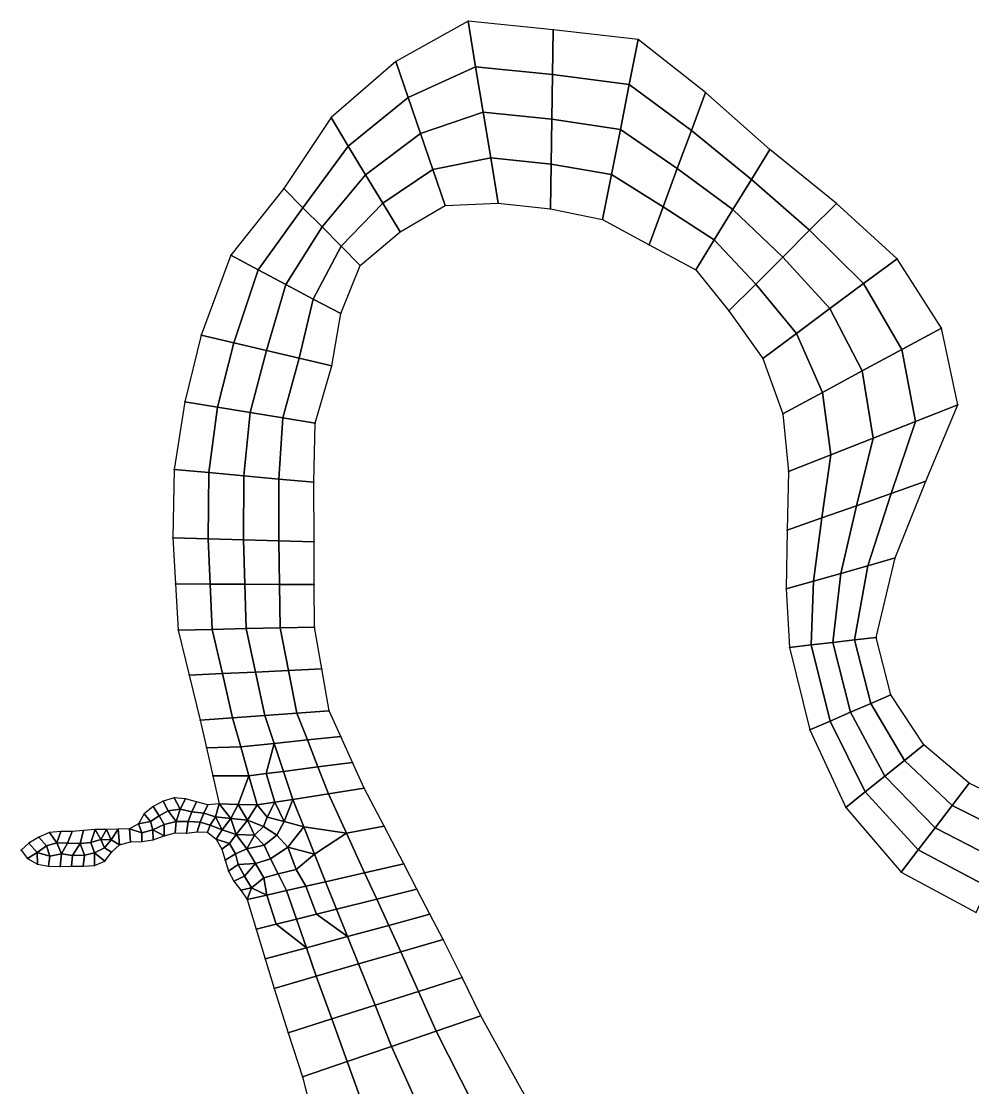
# Model space of a CAD drawing. Extents: x 380827 to 407438, y 6452886 to 6483357.
# Drawn here: x 393956 to 395949, y 6463816 to 6466050 of the extents above; entities that cross this region are included whole.
import ezdxf

# ---------------------------------------------------------------- set-up
doc = ezdxf.new("R2010")
doc.units = 0
for name, color, linetype in [('MESH_BOUND', 25, 'CONTINUOUS'), ('MESH_ELEMS', 18, 'CONTINUOUS'), ('MESH_NDSTRNGS', 17, 'CONTINUOUS'), ('MESH_NODES', 18, 'CONTINUOUS')]:
    doc.layers.add(name, color=color, linetype=linetype)

msp = doc.modelspace()

# ---------------------------------------------------------------- linework, layer by layer
at = {"layer": 'MESH_BOUND', "color": 25}
for points in [[(394892.152, 6466050.16, -1.574), (394740.924, 6465965.99, -1.573)], [(395070.506, 6466032.68, -1.441), (394892.152, 6466050.16, -1.574)], [(395248.618, 6466011.89, -1.176), (395070.506, 6466032.68, -1.441)], [(395389.57, 6465900.88, -0.943), (395248.618, 6466011.89, -1.176)], [(394740.924, 6465965.99, -1.573), (394604.935, 6465848.41, -1.539)], [(395524.477, 6465781.99, -0.821), (395389.57, 6465900.88, -0.943)], [(394604.935, 6465848.41, -1.539), (394506.18, 6465700.01, -1.529)], [(395664.013, 6465668.65, -0.786), (395524.477, 6465781.99, -0.821)], [(394506.18, 6465700.01, -1.529), (394394.778, 6465560.26, -1.6)], [(394749.773, 6465609.3, -1.183), (394844.364, 6465664.55, -1.183)], [(394844.364, 6465664.55, -1.183), (394955.279, 6465668.96, -1.184)], [(394955.279, 6465668.96, -1.184), (395064.98, 6465657.35, -1.236)], [(395064.98, 6465657.35, -1.236), (395173.471, 6465634.9, -1.32)], [(395790.641, 6465552.95, -0.882), (395664.013, 6465668.65, -0.786)], [(395173.471, 6465634.9, -1.32), (395271.159, 6465582.18, -1.356)], [(394666.204, 6465538.76, -1.165), (394749.773, 6465609.3, -1.183)], [(395271.159, 6465582.18, -1.356), (395368.847, 6465529.47, -1.342)], [(394394.778, 6465560.26, -1.6), (394332.619, 6465392.49, -1.692)], [(395883.951, 6465407.08, -1.114), (395790.641, 6465552.95, -0.882)], [(394625.229, 6465437.87, -1.153), (394666.204, 6465538.76, -1.165)], [(395368.847, 6465529.47, -1.342), (395438.305, 6465443.45, -1.406)], [(394606.799, 6465328.45, -1.147), (394625.229, 6465437.87, -1.153)], [(395438.305, 6465443.45, -1.406), (395509.421, 6465343.86, -1.61)], [(395917.713, 6465246.61, -1.303), (395883.951, 6465407.08, -1.114)], [(394332.619, 6465392.49, -1.692), (394299.073, 6465253.1, -1.648)], [(395509.421, 6465343.86, -1.61), (395551.165, 6465228.31, -1.833)], [(394572.097, 6465208.22, -1.13), (394606.799, 6465328.45, -1.147)], [(394299.073, 6465253.1, -1.648), (394276.069, 6465111.56, -1.479)], [(395551.165, 6465228.31, -1.833), (395562.952, 6465107.3, -1.95)], [(395851.01, 6465086.81, -1.314), (395917.713, 6465246.61, -1.303)], [(394568.854, 6465084.6, -1.104), (394572.097, 6465208.22, -1.13)], [(394276.069, 6465111.56, -1.479), (394273.7, 6464968.5, -1.29)], [(395562.952, 6465107.3, -1.95), (395560.724, 6464984.35, -2.007)], [(394569.773, 6464959.63, -1.107), (394568.854, 6465084.6, -1.104)], [(395786.904, 6464926, -1.261), (395851.01, 6465086.81, -1.314)], [(395560.724, 6464984.35, -2.007), (395558.495, 6464861.41, -2.07)], [(394273.7, 6464968.5, -1.29), (394279.135, 6464871.66, -1.242)], [(394569.965, 6464870.43, -1.133), (394569.773, 6464959.63, -1.107)], [(395746.675, 6464759.75, -1.284), (395786.904, 6464926, -1.261)], [(394279.135, 6464871.66, -1.242), (394284.57, 6464774.82, -1.194)], [(394570.156, 6464781.23, -1.16), (394569.965, 6464870.43, -1.133)], [(395558.495, 6464861.41, -2.07), (395565.404, 6464738.79, -2.104)], [(394585.64, 6464693.64, -1.19), (394570.156, 6464781.23, -1.16)], [(394284.57, 6464774.82, -1.194), (394307.878, 6464680.66, -1.214)], [(395777.941, 6464639.54, -1.354), (395746.675, 6464759.75, -1.284)], [(395565.404, 6464738.79, -2.104), (395608.179, 6464566.17, -2.068)], [(394601.125, 6464606.05, -1.221), (394585.64, 6464693.64, -1.19)], [(394307.878, 6464680.66, -1.214), (394331.186, 6464586.5, -1.235)], [(395846.974, 6464534.29, -1.386), (395777.941, 6464639.54, -1.354)], [(394625.617, 6464551.9, -1.24), (394601.125, 6464606.05, -1.221)], [(394331.186, 6464586.5, -1.235), (394344.424, 6464528, -2)], [(395608.179, 6464566.17, -2.068), (395683.107, 6464402.99, -1.955)], [(394650.109, 6464497.75, -1.259), (394625.617, 6464551.9, -1.24)], [(394344.424, 6464528, -2), (394357.662, 6464469.5, -2)], [(395942.09, 6464454.35, -1.381), (395846.974, 6464534.29, -1.386)], [(394674.601, 6464443.6, -1.278), (394650.109, 6464497.75, -1.259)], [(394357.662, 6464469.5, -2), (394370.9, 6464411, -2)], [(396055.835, 6464398.74, -1.371), (395942.09, 6464454.35, -1.381)], [(394715.953, 6464364.48, -1.307), (394674.601, 6464443.6, -1.278)], [(394232.201, 6464405.13, -2), (394213.826, 6464389.81, -2)], [(394253.269, 6464416.75, -2), (394232.201, 6464405.13, -2)], [(394276.301, 6464423.31, -2), (394253.269, 6464416.75, -2)], [(394300.295, 6464421.45, -2), (394276.301, 6464423.31, -2)], [(394323.5, 6464414.94, -2), (394300.295, 6464421.45, -2)], [(394346.868, 6464409.19, -2), (394323.5, 6464414.94, -2)], [(394370.9, 6464411, -2), (394346.868, 6464409.19, -2)], [(395683.107, 6464402.99, -1.955), (395799.413, 6464267.73, -1.802)], [(394213.826, 6464389.81, -2), (394201.425, 6464369.15, -2)], [(394110.678, 6464356.95, -2), (394086.676, 6464355.19, -2)], [(394134.772, 6464357.45, -2), (394110.678, 6464356.95, -2)], [(394158.87, 6464357.75, -2), (394134.772, 6464357.45, -2)], [(394182.961, 6464358.35, -2), (394158.87, 6464357.75, -2)], [(394201.425, 6464369.15, -2), (394182.961, 6464358.35, -2)], [(394757.305, 6464285.36, -1.336), (394715.953, 6464364.48, -1.307)], [(393993.162, 6464340.91, -2), (393972.284, 6464328.87, -2)], [(394015.081, 6464350.81, -2), (393993.162, 6464340.91, -2)], [(394038.644, 6464352.77, -2), (394015.081, 6464350.81, -2)], [(394062.732, 6464352.8, -2), (394038.644, 6464352.77, -2)], [(394086.676, 6464355.19, -2), (394062.732, 6464352.8, -2)], [(394208.879, 6464332.41, -2), (394232.469, 6464335.89, -2)], [(394232.469, 6464335.89, -2), (394255.221, 6464343.81, -2)], [(394255.221, 6464343.81, -2), (394278.262, 6464350.16, -2)], [(394278.262, 6464350.16, -2), (394302.139, 6464349.72, -2)], [(394302.139, 6464349.72, -2), (394324.853, 6464352.63, -2)], [(394324.853, 6464352.63, -2), (394346.131, 6464351.99, -2)], [(394346.131, 6464351.99, -2), (394364.284, 6464336.74, -2)], [(394364.284, 6464336.74, -2), (394376.097, 6464316.18, -2)], [(393972.284, 6464328.87, -2), (393956.221, 6464314.01, -2)], [(393956.221, 6464314.01, -2), (393969.276, 6464296.63, -2)], [(394145.375, 6464309.59, -2), (394161.861, 6464325.21, -2)], [(394161.861, 6464325.21, -2), (394184.82, 6464331.19, -2)], [(394184.82, 6464331.19, -2), (394208.879, 6464332.41, -2)], [(394376.097, 6464316.18, -2), (394383.257, 6464293.19, -2)], [(393969.276, 6464296.63, -2), (393990.221, 6464284.89, -2)], [(394109.746, 6464282, -2), (394131.002, 6464290.88, -2)], [(394131.002, 6464290.88, -2), (394145.375, 6464309.59, -2)], [(394383.257, 6464293.19, -2), (394390.158, 6464270.11, -2)], [(393990.221, 6464284.89, -2), (394013.434, 6464280.29, -2)], [(394013.434, 6464280.29, -2), (394037.52, 6464279.98, -2)], [(394037.52, 6464279.98, -2), (394061.619, 6464280.26, -2)], [(394061.619, 6464280.26, -2), (394085.717, 6464280.54, -2)], [(394085.717, 6464280.54, -2), (394109.746, 6464282, -2)], [(394390.158, 6464270.11, -2), (394401.168, 6464249.08, -2)], [(394784.771, 6464232.56, -1.343), (394757.305, 6464285.36, -1.336)], [(395799.413, 6464267.73, -1.802), (395956.097, 6464183.35, -1.676)], [(394401.168, 6464249.08, -2), (394416.316, 6464230.34, -2)], [(394416.316, 6464230.34, -2), (394429.533, 6464210.4, -1.029)], [(394812.237, 6464179.77, -1.351), (394784.771, 6464232.56, -1.343)], [(394429.533, 6464210.4, -1.029), (394448.236, 6464148.33, -1.011)], [(394839.703, 6464126.97, -1.359), (394812.237, 6464179.77, -1.351)], [(394448.236, 6464148.33, -1.011), (394466.938, 6464086.27, -0.992)], [(394879.351, 6464046.98, -1.357), (394839.703, 6464126.97, -1.359)], [(394466.938, 6464086.27, -0.992), (394485.641, 6464024.2, -0.974)], [(394919, 6463967, -1.355), (394879.351, 6464046.98, -1.357)], [(394485.641, 6464024.2, -0.974), (394515.321, 6463931.6, -1.057)], [(395014.138, 6463793.9, -1.393), (394919, 6463967, -1.355)], [(394515.321, 6463931.6, -1.057), (394545, 6463839, -1.139)], [(394545, 6463839, -1.139), (394568.717, 6463745.31, -1.288)]]:
    msp.add_polyline3d(points, dxfattribs=at)
at = {"layer": 'MESH_ELEMS', "color": 178}
for points in [[(394740.924, 6465965.99, -1.573), (394766.784, 6465890.63, -1.718), (394907.934, 6465954.86, -1.723), (394892.152, 6466050.16, -1.574)], [(394892.152, 6466050.16, -1.574), (394907.934, 6465954.86, -1.723), (395069.124, 6465938.85, -1.619), (395070.506, 6466032.68, -1.441)], [(395070.506, 6466032.68, -1.441), (395069.124, 6465938.85, -1.619), (395229.831, 6465917.64, -1.411), (395248.618, 6466011.89, -1.176)], [(395248.618, 6466011.89, -1.176), (395229.831, 6465917.64, -1.411), (395359.967, 6465821.2, -1.217), (395389.57, 6465900.88, -0.943)], [(394604.935, 6465848.41, -1.539), (394641.145, 6465788.63, -1.678), (394766.784, 6465890.63, -1.718), (394740.924, 6465965.99, -1.573)], [(394766.784, 6465890.63, -1.718), (394792.644, 6465815.27, -1.765), (394923.716, 6465859.56, -1.775), (394907.934, 6465954.86, -1.723)], [(394907.934, 6465954.86, -1.723), (394923.716, 6465859.56, -1.775), (395067.743, 6465845.01, -1.746), (395069.124, 6465938.85, -1.619)], [(395069.124, 6465938.85, -1.619), (395067.743, 6465845.01, -1.746), (395211.044, 6465823.39, -1.683), (395229.831, 6465917.64, -1.411)], [(395229.831, 6465917.64, -1.411), (395211.044, 6465823.39, -1.683), (395330.365, 6465741.53, -1.594), (395359.967, 6465821.2, -1.217)], [(395389.57, 6465900.88, -0.943), (395359.967, 6465821.2, -1.217), (395485.569, 6465718.86, -1.092), (395524.477, 6465781.99, -0.821)], [(394641.145, 6465788.63, -1.678), (394677.354, 6465728.86, -1.728), (394792.644, 6465815.27, -1.765), (394766.784, 6465890.63, -1.718)], [(394792.644, 6465815.27, -1.765), (394818.504, 6465739.91, -1.426), (394939.498, 6465764.26, -1.431), (394923.716, 6465859.56, -1.775)], [(394923.716, 6465859.56, -1.775), (394939.498, 6465764.26, -1.431), (395066.361, 6465751.18, -1.466), (395067.743, 6465845.01, -1.746)], [(394506.18, 6465700.01, -1.529), (394546.186, 6465659.7, -1.656), (394641.145, 6465788.63, -1.678), (394604.935, 6465848.41, -1.539)], [(395067.743, 6465845.01, -1.746), (395066.361, 6465751.18, -1.466), (395192.258, 6465729.14, -1.52), (395211.044, 6465823.39, -1.683)], [(394677.354, 6465728.86, -1.728), (394713.564, 6465669.08, -1.411), (394818.504, 6465739.91, -1.426), (394792.644, 6465815.27, -1.765)], [(395211.044, 6465823.39, -1.683), (395192.258, 6465729.14, -1.52), (395300.762, 6465661.86, -1.526), (395330.365, 6465741.53, -1.594)], [(395359.967, 6465821.2, -1.217), (395330.365, 6465741.53, -1.594), (395446.662, 6465655.73, -1.494), (395485.569, 6465718.86, -1.092)], [(394546.186, 6465659.7, -1.656), (394586.192, 6465619.38, -1.692), (394677.354, 6465728.86, -1.728), (394641.145, 6465788.63, -1.678)], [(394818.504, 6465739.91, -1.426), (394844.364, 6465664.55, -1.183), (394955.279, 6465668.96, -1.184), (394939.498, 6465764.26, -1.431)], [(394939.498, 6465764.26, -1.431), (394955.279, 6465668.96, -1.184), (395064.98, 6465657.35, -1.236), (395066.361, 6465751.18, -1.466)], [(395524.477, 6465781.99, -0.821), (395485.569, 6465718.86, -1.092), (395607.586, 6465612.35, -1.05), (395664.013, 6465668.65, -0.786)], [(395066.361, 6465751.18, -1.466), (395064.98, 6465657.35, -1.236), (395173.471, 6465634.9, -1.32), (395192.258, 6465729.14, -1.52)], [(394586.192, 6465619.38, -1.692), (394626.198, 6465579.07, -1.383), (394713.564, 6465669.08, -1.411), (394677.354, 6465728.86, -1.728)], [(394713.564, 6465669.08, -1.411), (394749.773, 6465609.3, -1.183), (394844.364, 6465664.55, -1.183), (394818.504, 6465739.91, -1.426)], [(395192.258, 6465729.14, -1.52), (395173.471, 6465634.9, -1.32), (395271.159, 6465582.18, -1.356), (395300.762, 6465661.86, -1.526)], [(395330.365, 6465741.53, -1.594), (395300.762, 6465661.86, -1.526), (395407.755, 6465592.6, -1.483), (395446.662, 6465655.73, -1.494)], [(394394.778, 6465560.26, -1.6), (394452.391, 6465529.66, -1.711), (394546.186, 6465659.7, -1.656), (394506.18, 6465700.01, -1.529)], [(395485.569, 6465718.86, -1.092), (395446.662, 6465655.73, -1.494), (395551.159, 6465556.05, -1.47), (395607.586, 6465612.35, -1.05)], [(394452.391, 6465529.66, -1.711), (394510.004, 6465499.06, -1.71), (394586.192, 6465619.38, -1.692), (394546.186, 6465659.7, -1.656)], [(394626.198, 6465579.07, -1.383), (394666.204, 6465538.76, -1.165), (394749.773, 6465609.3, -1.183), (394713.564, 6465669.08, -1.411)], [(395300.762, 6465661.86, -1.526), (395271.159, 6465582.18, -1.356), (395368.847, 6465529.47, -1.342), (395407.755, 6465592.6, -1.483)], [(395446.662, 6465655.73, -1.494), (395407.755, 6465592.6, -1.483), (395494.732, 6465499.75, -1.515), (395551.159, 6465556.05, -1.47)], [(395664.013, 6465668.65, -0.786), (395607.586, 6465612.35, -1.05), (395720.336, 6465500.68, -1.162), (395790.641, 6465552.95, -0.882)], [(394510.004, 6465499.06, -1.71), (394567.617, 6465468.47, -1.376), (394626.198, 6465579.07, -1.383), (394586.192, 6465619.38, -1.692)], [(395607.586, 6465612.35, -1.05), (395551.159, 6465556.05, -1.47), (395650.031, 6465448.4, -1.624), (395720.336, 6465500.68, -1.162)], [(395407.755, 6465592.6, -1.483), (395368.847, 6465529.47, -1.342), (395438.305, 6465443.45, -1.406), (395494.732, 6465499.75, -1.515)], [(394567.617, 6465468.47, -1.376), (394625.229, 6465437.87, -1.153), (394666.204, 6465538.76, -1.165), (394626.198, 6465579.07, -1.383)], [(394332.619, 6465392.49, -1.692), (394401.164, 6465376.48, -1.787), (394452.391, 6465529.66, -1.711), (394394.778, 6465560.26, -1.6)], [(395551.159, 6465556.05, -1.47), (395494.732, 6465499.75, -1.515), (395579.726, 6465396.13, -1.708), (395650.031, 6465448.4, -1.624)], [(395790.641, 6465552.95, -0.882), (395720.336, 6465500.68, -1.162), (395800.755, 6465362.38, -1.416), (395883.951, 6465407.08, -1.114)], [(394401.164, 6465376.48, -1.787), (394469.709, 6465360.47, -1.746), (394510.004, 6465499.06, -1.71), (394452.391, 6465529.66, -1.711)], [(394469.709, 6465360.47, -1.746), (394538.254, 6465344.46, -1.379), (394567.617, 6465468.47, -1.376), (394510.004, 6465499.06, -1.71)], [(395494.732, 6465499.75, -1.515), (395438.305, 6465443.45, -1.406), (395509.421, 6465343.86, -1.61), (395579.726, 6465396.13, -1.708)], [(395720.336, 6465500.68, -1.162), (395650.031, 6465448.4, -1.624), (395717.558, 6465317.69, -1.896), (395800.755, 6465362.38, -1.416)], [(394538.254, 6465344.46, -1.379), (394606.799, 6465328.45, -1.147), (394625.229, 6465437.87, -1.153), (394567.617, 6465468.47, -1.376)], [(395650.031, 6465448.4, -1.624), (395579.726, 6465396.13, -1.708), (395634.362, 6465273, -1.954), (395717.558, 6465317.69, -1.896)], [(395883.951, 6465407.08, -1.114), (395800.755, 6465362.38, -1.416), (395829.023, 6465211.78, -1.616), (395917.713, 6465246.61, -1.303)], [(394299.073, 6465253.1, -1.648), (394367.329, 6465241.88, -1.737), (394401.164, 6465376.48, -1.787), (394332.619, 6465392.49, -1.692)], [(395579.726, 6465396.13, -1.708), (395509.421, 6465343.86, -1.61), (395551.165, 6465228.31, -1.833), (395634.362, 6465273, -1.954)], [(394367.329, 6465241.88, -1.737), (394435.585, 6465230.66, -1.696), (394469.709, 6465360.47, -1.746), (394401.164, 6465376.48, -1.787)], [(395800.755, 6465362.38, -1.416), (395717.558, 6465317.69, -1.896), (395740.332, 6465176.95, -2.09), (395829.023, 6465211.78, -1.616)], [(394435.585, 6465230.66, -1.696), (394503.841, 6465219.44, -1.349), (394538.254, 6465344.46, -1.379), (394469.709, 6465360.47, -1.746)], [(394503.841, 6465219.44, -1.349), (394572.097, 6465208.22, -1.13), (394606.799, 6465328.45, -1.147), (394538.254, 6465344.46, -1.379)], [(395717.558, 6465317.69, -1.896), (395634.362, 6465273, -1.954), (395651.642, 6465142.13, -2.101), (395740.332, 6465176.95, -2.09)], [(395634.362, 6465273, -1.954), (395551.165, 6465228.31, -1.833), (395562.952, 6465107.3, -1.95), (395651.642, 6465142.13, -2.101)], [(394276.069, 6465111.56, -1.479), (394349.265, 6465104.82, -1.567), (394367.329, 6465241.88, -1.737), (394299.073, 6465253.1, -1.648)], [(394349.265, 6465104.82, -1.567), (394422.462, 6465098.08, -1.561), (394435.585, 6465230.66, -1.696), (394367.329, 6465241.88, -1.737)], [(394422.462, 6465098.08, -1.561), (394495.658, 6465091.34, -1.285), (394503.841, 6465219.44, -1.349), (394435.585, 6465230.66, -1.696)], [(395917.713, 6465246.61, -1.303), (395829.023, 6465211.78, -1.616), (395778.439, 6465061.19, -1.641), (395851.01, 6465086.81, -1.314)], [(394495.658, 6465091.34, -1.285), (394568.854, 6465084.6, -1.104), (394572.097, 6465208.22, -1.13), (394503.841, 6465219.44, -1.349)], [(395829.023, 6465211.78, -1.616), (395740.332, 6465176.95, -2.09), (395705.867, 6465035.58, -2.14), (395778.439, 6465061.19, -1.641)], [(395740.332, 6465176.95, -2.09), (395651.642, 6465142.13, -2.101), (395633.295, 6465009.97, -2.16), (395705.867, 6465035.58, -2.14)], [(395651.642, 6465142.13, -2.101), (395562.952, 6465107.3, -1.95), (395560.724, 6464984.35, -2.007), (395633.295, 6465009.97, -2.16)], [(394273.7, 6464968.5, -1.29), (394347.718, 6464966.28, -1.39), (394349.265, 6465104.82, -1.567), (394276.069, 6465111.56, -1.479)], [(394347.718, 6464966.28, -1.39), (394421.737, 6464964.06, -1.444), (394422.462, 6465098.08, -1.561), (394349.265, 6465104.82, -1.567)], [(394421.737, 6464964.06, -1.444), (394495.755, 6464961.85, -1.252), (394495.658, 6465091.34, -1.285), (394422.462, 6465098.08, -1.561)], [(394495.755, 6464961.85, -1.252), (394569.773, 6464959.63, -1.107), (394568.854, 6465084.6, -1.104), (394495.658, 6465091.34, -1.285)], [(395851.01, 6465086.81, -1.314), (395778.439, 6465061.19, -1.641), (395729.801, 6464909.85, -1.609), (395786.904, 6464926, -1.261)], [(395778.439, 6465061.19, -1.641), (395705.867, 6465035.58, -2.14), (395672.699, 6464893.71, -2.155), (395729.801, 6464909.85, -1.609)], [(395705.867, 6465035.58, -2.14), (395633.295, 6465009.97, -2.16), (395615.597, 6464877.56, -2.212), (395672.699, 6464893.71, -2.155)], [(395633.295, 6465009.97, -2.16), (395560.724, 6464984.35, -2.007), (395558.495, 6464861.41, -2.07), (395615.597, 6464877.56, -2.212)], [(394279.135, 6464871.66, -1.242), (394351.843, 6464871.35, -1.355), (394347.718, 6464966.28, -1.39), (394273.7, 6464968.5, -1.29)], [(394351.843, 6464871.35, -1.355), (394424.55, 6464871.04, -1.441), (394421.737, 6464964.06, -1.444), (394347.718, 6464966.28, -1.39)], [(394424.55, 6464871.04, -1.441), (394497.257, 6464870.74, -1.274), (394495.755, 6464961.85, -1.252), (394421.737, 6464964.06, -1.444)], [(394497.257, 6464870.74, -1.274), (394569.965, 6464870.43, -1.133), (394569.773, 6464959.63, -1.107), (394495.755, 6464961.85, -1.252)], [(395786.904, 6464926, -1.261), (395729.801, 6464909.85, -1.609), (395701.357, 6464754.51, -1.644), (395746.675, 6464759.75, -1.284)], [(395672.699, 6464893.71, -2.155), (395615.597, 6464877.56, -2.212), (395610.722, 6464744.03, -2.25), (395656.04, 6464749.27, -2.2)], [(395729.801, 6464909.85, -1.609), (395672.699, 6464893.71, -2.155), (395656.04, 6464749.27, -2.2), (395701.357, 6464754.51, -1.644)], [(394284.57, 6464774.82, -1.194), (394355.967, 6464776.42, -1.319), (394351.843, 6464871.35, -1.355), (394279.135, 6464871.66, -1.242)], [(394355.967, 6464776.42, -1.319), (394427.363, 6464778.02, -1.438), (394424.55, 6464871.04, -1.441), (394351.843, 6464871.35, -1.355)], [(394427.363, 6464778.02, -1.438), (394498.759, 6464779.63, -1.295), (394497.257, 6464870.74, -1.274), (394424.55, 6464871.04, -1.441)], [(394498.759, 6464779.63, -1.295), (394570.156, 6464781.23, -1.16), (394569.965, 6464870.43, -1.133), (394497.257, 6464870.74, -1.274)], [(395615.597, 6464877.56, -2.212), (395558.495, 6464861.41, -2.07), (395565.404, 6464738.79, -2.104), (395610.722, 6464744.03, -2.25)], [(394516.199, 6464690.39, -1.332), (394585.64, 6464693.64, -1.19), (394570.156, 6464781.23, -1.16), (394498.759, 6464779.63, -1.295)], [(394307.878, 6464680.66, -1.214), (394377.319, 6464683.9, -1.346), (394355.967, 6464776.42, -1.319), (394284.57, 6464774.82, -1.194)], [(394377.319, 6464683.9, -1.346), (394446.76, 6464687.14, -1.476), (394427.363, 6464778.02, -1.438), (394355.967, 6464776.42, -1.319)], [(394446.76, 6464687.14, -1.476), (394516.199, 6464690.39, -1.332), (394498.759, 6464779.63, -1.295), (394427.363, 6464778.02, -1.438)], [(395746.675, 6464759.75, -1.284), (395701.357, 6464754.51, -1.644), (395735.501, 6464621.2, -1.712), (395777.941, 6464639.54, -1.354)], [(395610.722, 6464744.03, -2.25), (395565.404, 6464738.79, -2.104), (395608.179, 6464566.17, -2.068), (395650.62, 6464584.51, -2.241)], [(395656.04, 6464749.27, -2.2), (395610.722, 6464744.03, -2.25), (395650.62, 6464584.51, -2.241), (395693.06, 6464602.86, -2.242)], [(395701.357, 6464754.51, -1.644), (395656.04, 6464749.27, -2.2), (395693.06, 6464602.86, -2.242), (395735.501, 6464621.2, -1.712)], [(394533.64, 6464601.16, -1.37), (394601.125, 6464606.05, -1.221), (394585.64, 6464693.64, -1.19), (394516.199, 6464690.39, -1.332)], [(394331.186, 6464586.5, -1.235), (394398.671, 6464591.39, -1.372), (394377.319, 6464683.9, -1.346), (394307.878, 6464680.66, -1.214)], [(394398.671, 6464591.39, -1.372), (394466.156, 6464596.27, -1.514), (394446.76, 6464687.14, -1.476), (394377.319, 6464683.9, -1.346)], [(394466.156, 6464596.27, -1.514), (394533.64, 6464601.16, -1.37), (394516.199, 6464690.39, -1.332), (394446.76, 6464687.14, -1.476)], [(395777.941, 6464639.54, -1.354), (395735.501, 6464621.2, -1.712), (395806.007, 6464501.46, -1.741), (395846.974, 6464534.29, -1.386)], [(394555.662, 6464544.76, -1.389), (394625.617, 6464551.9, -1.24), (394601.125, 6464606.05, -1.221), (394533.64, 6464601.16, -1.37)], [(395693.06, 6464602.86, -2.242), (395650.62, 6464584.51, -2.241), (395724.074, 6464435.81, -2.163), (395765.04, 6464468.64, -2.233)], [(395735.501, 6464621.2, -1.712), (395693.06, 6464602.86, -2.242), (395765.04, 6464468.64, -2.233), (395806.007, 6464501.46, -1.741)], [(394344.424, 6464528, -2), (394415.752, 6464530.5, -1.37), (394398.671, 6464591.39, -1.372), (394331.186, 6464586.5, -1.235)], [(394398.671, 6464591.39, -1.372), (394415.752, 6464530.5, -1.37), (394485.707, 6464537.63, -1.526), (394466.156, 6464596.27, -1.514)], [(394485.707, 6464537.63, -1.526), (394555.662, 6464544.76, -1.389), (394533.64, 6464601.16, -1.37), (394466.156, 6464596.27, -1.514)], [(395650.62, 6464584.51, -2.241), (395608.179, 6464566.17, -2.068), (395683.107, 6464402.99, -1.955), (395724.074, 6464435.81, -2.163)], [(394415.752, 6464530.5, -1.37), (394432.832, 6464469.6, -1.368), (394469.045, 6464474.29, -1.457), (394485.707, 6464537.63, -1.526)], [(394485.707, 6464537.63, -1.526), (394469.045, 6464474.29, -1.457), (394505.258, 6464478.98, -1.539), (394485.707, 6464537.63, -1.526)], [(394505.258, 6464478.98, -1.539), (394577.683, 6464488.37, -1.409), (394555.662, 6464544.76, -1.389), (394485.707, 6464537.63, -1.526)], [(394577.683, 6464488.37, -1.409), (394650.109, 6464497.75, -1.259), (394625.617, 6464551.9, -1.24), (394555.662, 6464544.76, -1.389)], [(394357.662, 6464469.5, -2), (394432.832, 6464469.6, -1.368), (394415.752, 6464530.5, -1.37), (394344.424, 6464528, -2)], [(395846.974, 6464534.29, -1.386), (395806.007, 6464501.46, -1.741), (395906.421, 6464407.69, -1.726), (395942.09, 6464454.35, -1.381)], [(394599.705, 6464431.97, -1.429), (394674.601, 6464443.6, -1.278), (394650.109, 6464497.75, -1.259), (394577.683, 6464488.37, -1.409)], [(395806.007, 6464501.46, -1.741), (395765.04, 6464468.64, -2.233), (395870.752, 6464361.04, -2.171), (395906.421, 6464407.69, -1.726)], [(394410.407, 6464409.86, -2), (394432.832, 6464469.6, -1.368), (394357.662, 6464469.5, -2), (394370.9, 6464411, -2)], [(394410.407, 6464409.86, -2), (394449.913, 6464408.71, -1.365), (394432.832, 6464469.6, -1.368), (394410.407, 6464409.86, -2)], [(394432.832, 6464469.6, -1.368), (394449.913, 6464408.71, -1.365), (394487.361, 6464414.53, -1.458), (394469.045, 6464474.29, -1.457)], [(394469.045, 6464474.29, -1.457), (394487.361, 6464414.53, -1.458), (394524.809, 6464420.34, -1.551), (394505.258, 6464478.98, -1.539)], [(394524.809, 6464420.34, -1.551), (394599.705, 6464431.97, -1.429), (394577.683, 6464488.37, -1.409), (394505.258, 6464478.98, -1.539)], [(395765.04, 6464468.64, -2.233), (395724.074, 6464435.81, -2.163), (395835.082, 6464314.38, -2.037), (395870.752, 6464361.04, -2.171)], [(395942.09, 6464454.35, -1.381), (395906.421, 6464407.69, -1.726), (396030.901, 6464344.89, -1.704), (396055.835, 6464398.74, -1.371)], [(394637.534, 6464349.29, -1.454), (394599.705, 6464431.97, -1.429), (394524.809, 6464420.34, -1.551), (394547.679, 6464362.85, -1.547)], [(394637.534, 6464349.29, -1.454), (394715.953, 6464364.48, -1.307), (394674.601, 6464443.6, -1.278), (394599.705, 6464431.97, -1.429)], [(395724.074, 6464435.81, -2.163), (395683.107, 6464402.99, -1.955), (395799.413, 6464267.73, -1.802), (395835.082, 6464314.38, -2.037)], [(394213.826, 6464389.81, -2), (394226.798, 6464373.92, -2), (394245.183, 6464386.05, -2), (394232.201, 6464405.13, -2)], [(394253.269, 6464416.75, -2), (394232.201, 6464405.13, -2), (394245.183, 6464386.05, -2), (394263.618, 6464396.11, -2)], [(394263.618, 6464396.11, -2), (394289.29, 6464400.05, -2), (394276.301, 6464423.31, -2), (394253.269, 6464416.75, -2)], [(394289.29, 6464400.05, -2), (394300.295, 6464421.45, -2), (394276.301, 6464423.31, -2), (394289.29, 6464400.05, -2)], [(394313.278, 6464394.37, -2), (394323.5, 6464414.94, -2), (394300.295, 6464421.45, -2), (394289.29, 6464400.05, -2)], [(394323.5, 6464414.94, -2), (394313.278, 6464394.37, -2), (394338.638, 6464391.35, -2), (394346.868, 6464409.19, -2)], [(394362.726, 6464383.69, -2), (394370.9, 6464411, -2), (394346.868, 6464409.19, -2), (394338.638, 6464391.35, -2)], [(394395.02, 6464380.19, -2), (394370.9, 6464411, -2), (394362.726, 6464383.69, -2), (394395.02, 6464380.19, -2)], [(394410.407, 6464409.86, -2), (394370.9, 6464411, -2), (394395.02, 6464380.19, -2), (394410.407, 6464409.86, -2)], [(394395.02, 6464380.19, -2), (394430.34, 6464376.52, -2), (394410.407, 6464409.86, -2), (394395.02, 6464380.19, -2)], [(394430.34, 6464376.52, -2), (394449.913, 6464408.71, -1.365), (394410.407, 6464409.86, -2), (394430.34, 6464376.52, -2)], [(394471.285, 6464383.31, -1.388), (394449.913, 6464408.71, -1.365), (394430.34, 6464376.52, -2), (394463.337, 6464363.3, -2)], [(394471.285, 6464383.31, -1.388), (394487.361, 6464414.53, -1.458), (394449.913, 6464408.71, -1.365), (394471.285, 6464383.31, -1.388)], [(394471.285, 6464383.31, -1.388), (394507.113, 6464374.16, -1.464), (394487.361, 6464414.53, -1.458), (394471.285, 6464383.31, -1.388)], [(394524.809, 6464420.34, -1.551), (394487.361, 6464414.53, -1.458), (394507.113, 6464374.16, -1.464), (394524.809, 6464420.34, -1.551)], [(394507.113, 6464374.16, -1.464), (394547.679, 6464362.85, -1.547), (394524.809, 6464420.34, -1.551), (394507.113, 6464374.16, -1.464)], [(395906.421, 6464407.69, -1.726), (395870.752, 6464361.04, -2.171), (396005.966, 6464291.04, -2.109), (396030.901, 6464344.89, -1.704)], [(394213.826, 6464389.81, -2), (394201.425, 6464369.15, -2), (394226.798, 6464373.92, -2), (394213.826, 6464389.81, -2)], [(394255.415, 6464367.87, -2), (394245.183, 6464386.05, -2), (394226.798, 6464373.92, -2), (394231.395, 6464356.47, -2)], [(394263.618, 6464396.11, -2), (394245.183, 6464386.05, -2), (394255.415, 6464367.87, -2), (394280.382, 6464374.35, -2)], [(394263.618, 6464396.11, -2), (394280.382, 6464374.35, -2), (394289.29, 6464400.05, -2), (394263.618, 6464396.11, -2)], [(394305.374, 6464373.77, -2), (394313.278, 6464394.37, -2), (394289.29, 6464400.05, -2), (394280.382, 6464374.35, -2)], [(394330.541, 6464372.63, -2), (394338.638, 6464391.35, -2), (394313.278, 6464394.37, -2), (394305.374, 6464373.77, -2)], [(394351.577, 6464366.15, -2), (394362.726, 6464383.69, -2), (394338.638, 6464391.35, -2), (394330.541, 6464372.63, -2)], [(394362.726, 6464383.69, -2), (394351.577, 6464366.15, -2), (394377.13, 6464356.49, -2), (394362.726, 6464383.69, -2)], [(394395.02, 6464380.19, -2), (394362.726, 6464383.69, -2), (394377.13, 6464356.49, -2), (394395.02, 6464380.19, -2)], [(394377.13, 6464356.49, -2), (394406.054, 6464346.53, -2), (394395.02, 6464380.19, -2), (394377.13, 6464356.49, -2)], [(394395.02, 6464380.19, -2), (394406.054, 6464346.53, -2), (394430.34, 6464376.52, -2), (394395.02, 6464380.19, -2)], [(394491.681, 6464345.45, -1.386), (394507.113, 6464374.16, -1.464), (394471.285, 6464383.31, -1.388), (394463.337, 6464363.3, -2)], [(394101.965, 6464329.82, -2), (394110.678, 6464356.95, -2), (394086.676, 6464355.19, -2), (394079.259, 6464327.76, -2)], [(394110.678, 6464356.95, -2), (394101.965, 6464329.82, -2), (394122.67, 6464336.38, -2), (394110.678, 6464356.95, -2)], [(394122.67, 6464336.38, -2), (394134.772, 6464357.45, -2), (394110.678, 6464356.95, -2), (394122.67, 6464336.38, -2)], [(394134.772, 6464357.45, -2), (394122.67, 6464336.38, -2), (394144.57, 6464335.9, -2), (394134.772, 6464357.45, -2)], [(394158.87, 6464357.75, -2), (394134.772, 6464357.45, -2), (394144.57, 6464335.9, -2), (394158.87, 6464357.75, -2)], [(394161.861, 6464325.21, -2), (394158.87, 6464357.75, -2), (394144.57, 6464335.9, -2), (394161.861, 6464325.21, -2)], [(394184.82, 6464331.19, -2), (394182.961, 6464358.35, -2), (394158.87, 6464357.75, -2), (394161.861, 6464325.21, -2)], [(394201.425, 6464369.15, -2), (394182.961, 6464358.35, -2), (394208.987, 6464350.34, -2), (394201.425, 6464369.15, -2)], [(394208.987, 6464350.34, -2), (394182.961, 6464358.35, -2), (394184.82, 6464331.19, -2), (394208.879, 6464332.41, -2)], [(394208.987, 6464350.34, -2), (394231.395, 6464356.47, -2), (394226.798, 6464373.92, -2), (394201.425, 6464369.15, -2)], [(394231.395, 6464356.47, -2), (394255.221, 6464343.81, -2), (394255.415, 6464367.87, -2), (394231.395, 6464356.47, -2)], [(394255.415, 6464367.87, -2), (394255.221, 6464343.81, -2), (394278.262, 6464350.16, -2), (394280.382, 6464374.35, -2)], [(394302.139, 6464349.72, -2), (394305.374, 6464373.77, -2), (394280.382, 6464374.35, -2), (394278.262, 6464350.16, -2)], [(394324.853, 6464352.63, -2), (394330.541, 6464372.63, -2), (394305.374, 6464373.77, -2), (394302.139, 6464349.72, -2)], [(394330.541, 6464372.63, -2), (394324.853, 6464352.63, -2), (394346.131, 6464351.99, -2), (394351.577, 6464366.15, -2)], [(394346.131, 6464351.99, -2), (394364.284, 6464336.74, -2), (394377.13, 6464356.49, -2), (394351.577, 6464366.15, -2)], [(394430.34, 6464376.52, -2), (394406.054, 6464346.53, -2), (394445.014, 6464345.4, -2), (394430.34, 6464376.52, -2)], [(394445.014, 6464345.4, -2), (394463.337, 6464363.3, -2), (394430.34, 6464376.52, -2), (394445.014, 6464345.4, -2)], [(394464.713, 6464324.28, -2), (394491.681, 6464345.45, -1.386), (394463.337, 6464363.3, -2), (394445.014, 6464345.4, -2)], [(394491.681, 6464345.45, -1.386), (394514.698, 6464320.1, -1.415), (394547.679, 6464362.85, -1.547), (394507.113, 6464374.16, -1.464)], [(394547.679, 6464362.85, -1.547), (394514.698, 6464320.1, -1.415), (394570.549, 6464305.37, -1.543), (394547.679, 6464362.85, -1.547)], [(394637.534, 6464349.29, -1.454), (394547.679, 6464362.85, -1.547), (394570.549, 6464305.37, -1.543), (394637.534, 6464349.29, -1.454)], [(394675.362, 6464266.62, -1.479), (394757.305, 6464285.36, -1.336), (394715.953, 6464364.48, -1.307), (394637.534, 6464349.29, -1.454)], [(395870.752, 6464361.04, -2.171), (395835.082, 6464314.38, -2.037), (395981.032, 6464237.2, -1.928), (396005.966, 6464291.04, -2.109)], [(394008.697, 6464323.15, -2), (393993.162, 6464340.91, -2), (393972.284, 6464328.87, -2), (393989.625, 6464309.1, -2)], [(394015.081, 6464350.81, -2), (393993.162, 6464340.91, -2), (394008.697, 6464323.15, -2), (394030.462, 6464329.24, -2)], [(394030.462, 6464329.24, -2), (394038.644, 6464352.77, -2), (394015.081, 6464350.81, -2), (394030.462, 6464329.24, -2)], [(394052.645, 6464328.57, -2), (394062.732, 6464352.8, -2), (394038.644, 6464352.77, -2), (394030.462, 6464329.24, -2)], [(394079.259, 6464327.76, -2), (394086.676, 6464355.19, -2), (394062.732, 6464352.8, -2), (394052.645, 6464328.57, -2)], [(394130.161, 6464319, -2), (394122.67, 6464336.38, -2), (394101.965, 6464329.82, -2), (394109.594, 6464308.58, -2)], [(394122.67, 6464336.38, -2), (394130.161, 6464319, -2), (394144.57, 6464335.9, -2), (394122.67, 6464336.38, -2)], [(394145.375, 6464309.59, -2), (394161.861, 6464325.21, -2), (394144.57, 6464335.9, -2), (394130.161, 6464319, -2)], [(394208.987, 6464350.34, -2), (394208.879, 6464332.41, -2), (394232.469, 6464335.89, -2), (394231.395, 6464356.47, -2)], [(394231.395, 6464356.47, -2), (394232.469, 6464335.89, -2), (394255.221, 6464343.81, -2), (394231.395, 6464356.47, -2)], [(394392.615, 6464328.17, -2), (394406.054, 6464346.53, -2), (394377.13, 6464356.49, -2), (394364.284, 6464336.74, -2)], [(394364.284, 6464336.74, -2), (394376.097, 6464316.18, -2), (394392.615, 6464328.17, -2), (394364.284, 6464336.74, -2)], [(394392.615, 6464328.17, -2), (394404.763, 6464306.41, -2), (394428.839, 6464316.65, -2), (394406.054, 6464346.53, -2)], [(394445.014, 6464345.4, -2), (394406.054, 6464346.53, -2), (394428.839, 6464316.65, -2), (394445.014, 6464345.4, -2)], [(394428.839, 6464316.65, -2), (394464.713, 6464324.28, -2), (394445.014, 6464345.4, -2), (394428.839, 6464316.65, -2)], [(394514.698, 6464320.1, -1.415), (394491.681, 6464345.45, -1.386), (394464.713, 6464324.28, -2), (394478.501, 6464295.91, -2)], [(394675.362, 6464266.62, -1.479), (394637.534, 6464349.29, -1.454), (394570.549, 6464305.37, -1.543), (394593.419, 6464247.88, -1.538)], [(393969.276, 6464296.63, -2), (393989.625, 6464309.1, -2), (393972.284, 6464328.87, -2), (393956.221, 6464314.01, -2)], [(394015.988, 6464301.72, -2), (394008.697, 6464323.15, -2), (393989.625, 6464309.1, -2), (394015.988, 6464301.72, -2)], [(394015.988, 6464301.72, -2), (394040.093, 6464306.31, -2), (394030.462, 6464329.24, -2), (394008.697, 6464323.15, -2)], [(394040.093, 6464306.31, -2), (394052.645, 6464328.57, -2), (394030.462, 6464329.24, -2), (394040.093, 6464306.31, -2)], [(394063.746, 6464302.84, -2), (394079.259, 6464327.76, -2), (394052.645, 6464328.57, -2), (394040.093, 6464306.31, -2)], [(394079.259, 6464327.76, -2), (394063.746, 6464302.84, -2), (394088.256, 6464303.38, -2), (394079.259, 6464327.76, -2)], [(394101.965, 6464329.82, -2), (394079.259, 6464327.76, -2), (394088.256, 6464303.38, -2), (394109.594, 6464308.58, -2)], [(394131.002, 6464290.88, -2), (394145.375, 6464309.59, -2), (394130.161, 6464319, -2), (394109.594, 6464308.58, -2)], [(394404.763, 6464306.41, -2), (394392.615, 6464328.17, -2), (394376.097, 6464316.18, -2), (394383.257, 6464293.19, -2)], [(394404.763, 6464306.41, -2), (394410.762, 6464283.8, -2), (394446.692, 6464285.85, -2), (394428.839, 6464316.65, -2)], [(394446.692, 6464285.85, -2), (394478.501, 6464295.91, -2), (394464.713, 6464324.28, -2), (394428.839, 6464316.65, -2)], [(394514.698, 6464320.1, -1.415), (394478.501, 6464295.91, -2), (394494.143, 6464264.58, -2), (394531.77, 6464273.4, -1.386)], [(394570.549, 6464305.37, -1.543), (394514.698, 6464320.1, -1.415), (394531.77, 6464273.4, -1.386), (394570.549, 6464305.37, -1.543)], [(395835.082, 6464314.38, -2.037), (395799.413, 6464267.73, -1.802), (395956.097, 6464183.35, -1.676), (395981.032, 6464237.2, -1.928)], [(393990.221, 6464284.89, -2), (393989.625, 6464309.1, -2), (393969.276, 6464296.63, -2), (393990.221, 6464284.89, -2)], [(394015.988, 6464301.72, -2), (393989.625, 6464309.1, -2), (393990.221, 6464284.89, -2), (394013.434, 6464280.29, -2)], [(394037.52, 6464279.98, -2), (394040.093, 6464306.31, -2), (394015.988, 6464301.72, -2), (394013.434, 6464280.29, -2)], [(394061.619, 6464280.26, -2), (394063.746, 6464302.84, -2), (394040.093, 6464306.31, -2), (394037.52, 6464279.98, -2)], [(394063.746, 6464302.84, -2), (394061.619, 6464280.26, -2), (394085.717, 6464280.54, -2), (394088.256, 6464303.38, -2)], [(394109.746, 6464282, -2), (394109.594, 6464308.58, -2), (394088.256, 6464303.38, -2), (394085.717, 6464280.54, -2)], [(394109.746, 6464282, -2), (394131.002, 6464290.88, -2), (394109.594, 6464308.58, -2), (394109.746, 6464282, -2)], [(394410.762, 6464283.8, -2), (394404.763, 6464306.41, -2), (394383.257, 6464293.19, -2), (394390.158, 6464270.11, -2)], [(394464.005, 6464255.86, -2), (394494.143, 6464264.58, -2), (394478.501, 6464295.91, -2), (394446.692, 6464285.85, -2)], [(394570.549, 6464305.37, -1.543), (394531.77, 6464273.4, -1.386), (394552.448, 6464238.51, -1.39), (394593.419, 6464247.88, -1.538)], [(394401.168, 6464249.08, -2), (394423.778, 6464259.72, -2), (394410.762, 6464283.8, -2), (394390.158, 6464270.11, -2)], [(394410.762, 6464283.8, -2), (394423.778, 6464259.72, -2), (394446.692, 6464285.85, -2), (394410.762, 6464283.8, -2)], [(394423.778, 6464259.72, -2), (394438.184, 6464235.36, -2), (394464.005, 6464255.86, -2), (394446.692, 6464285.85, -2)], [(394531.77, 6464273.4, -1.386), (394494.143, 6464264.58, -2), (394511.476, 6464229.14, -1.242), (394552.448, 6464238.51, -1.39)], [(394700.637, 6464211.51, -1.49), (394784.771, 6464232.56, -1.343), (394757.305, 6464285.36, -1.336), (394675.362, 6464266.62, -1.479)], [(394423.778, 6464259.72, -2), (394401.168, 6464249.08, -2), (394416.316, 6464230.34, -2), (394438.184, 6464235.36, -2)], [(394438.184, 6464235.36, -2), (394470.505, 6464219.77, -1.135), (394464.005, 6464255.86, -2), (394438.184, 6464235.36, -2)], [(394470.505, 6464219.77, -1.135), (394511.476, 6464229.14, -1.242), (394494.143, 6464264.58, -2), (394464.005, 6464255.86, -2)], [(394574.437, 6464179.92, -1.394), (394616.503, 6464190.45, -1.548), (394593.419, 6464247.88, -1.538), (394552.448, 6464238.51, -1.39)], [(394616.503, 6464190.45, -1.548), (394700.637, 6464211.51, -1.49), (394675.362, 6464266.62, -1.479), (394593.419, 6464247.88, -1.538)], [(394438.184, 6464235.36, -2), (394416.316, 6464230.34, -2), (394429.533, 6464210.4, -1.029), (394438.184, 6464235.36, -2)], [(394470.505, 6464219.77, -1.135), (394438.184, 6464235.36, -2), (394429.533, 6464210.4, -1.029), (394470.505, 6464219.77, -1.135)], [(394490.303, 6464158.86, -1.125), (394532.37, 6464169.39, -1.235), (394511.476, 6464229.14, -1.242), (394470.505, 6464219.77, -1.135)], [(394532.37, 6464169.39, -1.235), (394574.437, 6464179.92, -1.394), (394552.448, 6464238.51, -1.39), (394511.476, 6464229.14, -1.242)], [(394725.912, 6464156.39, -1.501), (394812.237, 6464179.77, -1.351), (394784.771, 6464232.56, -1.343), (394700.637, 6464211.51, -1.49)], [(394448.236, 6464148.33, -1.011), (394490.303, 6464158.86, -1.125), (394470.505, 6464219.77, -1.135), (394429.533, 6464210.4, -1.029)], [(394639.588, 6464133.01, -1.557), (394725.912, 6464156.39, -1.501), (394700.637, 6464211.51, -1.49), (394616.503, 6464190.45, -1.548)], [(394553.263, 6464109.64, -1.228), (394639.588, 6464133.01, -1.557), (394574.437, 6464179.92, -1.394), (394532.37, 6464169.39, -1.235)], [(394639.588, 6464133.01, -1.557), (394616.503, 6464190.45, -1.548), (394574.437, 6464179.92, -1.394), (394639.588, 6464133.01, -1.557)], [(394751.187, 6464101.28, -1.512), (394839.703, 6464126.97, -1.359), (394812.237, 6464179.77, -1.351), (394725.912, 6464156.39, -1.501)], [(394466.938, 6464086.27, -0.992), (394553.263, 6464109.64, -1.228), (394490.303, 6464158.86, -1.125), (394448.236, 6464148.33, -1.011)], [(394553.263, 6464109.64, -1.228), (394532.37, 6464169.39, -1.235), (394490.303, 6464158.86, -1.125), (394553.263, 6464109.64, -1.228)], [(394662.672, 6464075.58, -1.567), (394751.187, 6464101.28, -1.512), (394725.912, 6464156.39, -1.501), (394639.588, 6464133.01, -1.557)], [(394574.157, 6464049.89, -1.221), (394662.672, 6464075.58, -1.567), (394639.588, 6464133.01, -1.557), (394553.263, 6464109.64, -1.228)], [(394788.343, 6464018.14, -1.519), (394879.351, 6464046.98, -1.357), (394839.703, 6464126.97, -1.359), (394751.187, 6464101.28, -1.512)], [(394485.641, 6464024.2, -0.974), (394574.157, 6464049.89, -1.221), (394553.263, 6464109.64, -1.228), (394466.938, 6464086.27, -0.992)], [(394697.336, 6463989.29, -1.605), (394788.343, 6464018.14, -1.519), (394751.187, 6464101.28, -1.512), (394662.672, 6464075.58, -1.567)], [(394606.329, 6463960.45, -1.293), (394697.336, 6463989.29, -1.605), (394662.672, 6464075.58, -1.567), (394574.157, 6464049.89, -1.221)], [(394515.321, 6463931.6, -1.057), (394606.329, 6463960.45, -1.293), (394574.157, 6464049.89, -1.221), (394485.641, 6464024.2, -0.974)], [(394825.5, 6463935, -1.527), (394919, 6463967, -1.355), (394879.351, 6464046.98, -1.357), (394788.343, 6464018.14, -1.519)], [(394732, 6463903, -1.644), (394825.5, 6463935, -1.527), (394788.343, 6464018.14, -1.519), (394697.336, 6463989.29, -1.605)], [(394638.5, 6463871, -1.364), (394732, 6463903, -1.644), (394697.336, 6463989.29, -1.605), (394606.329, 6463960.45, -1.293)], [(394545, 6463839, -1.139), (394638.5, 6463871, -1.364), (394606.329, 6463960.45, -1.293), (394515.321, 6463931.6, -1.057)], [(394902.782, 6463781.75, -1.57), (395014.138, 6463793.9, -1.393), (394919, 6463967, -1.355), (394825.5, 6463935, -1.527)], [(394791.427, 6463769.6, -1.72), (394902.782, 6463781.75, -1.57), (394825.5, 6463935, -1.527), (394732, 6463903, -1.644)], [(394680.072, 6463757.46, -1.491), (394791.427, 6463769.6, -1.72), (394732, 6463903, -1.644), (394638.5, 6463871, -1.364)], [(394568.717, 6463745.31, -1.288), (394680.072, 6463757.46, -1.491), (394638.5, 6463871, -1.364), (394545, 6463839, -1.139)]]:
    msp.add_3dface(points, dxfattribs=at)
at = {"layer": 'MESH_NDSTRNGS', "color": 17}
for points in [[(395735.501, 6464621.2, -1.712), (395777.941, 6464639.54, -1.354)], [(394533.64, 6464601.16, -1.37), (394601.125, 6464606.05, -1.221)], [(395650.62, 6464584.51, -2.241), (395693.06, 6464602.86, -2.242)], [(395693.06, 6464602.86, -2.242), (395735.501, 6464621.2, -1.712)], [(394331.186, 6464586.5, -1.235), (394398.671, 6464591.39, -1.372)], [(394398.671, 6464591.39, -1.372), (394466.156, 6464596.27, -1.514)], [(394466.156, 6464596.27, -1.514), (394533.64, 6464601.16, -1.37)]]:
    msp.add_polyline3d(points, dxfattribs=at)
for p in [(395777.941, 6464639.54, -1.354), (394601.125, 6464606.05, -1.221), (395693.06, 6464602.86, -2.242), (395735.501, 6464621.2, -1.712), (394331.186, 6464586.5, -1.235), (394398.671, 6464591.39, -1.372), (394466.156, 6464596.27, -1.514), (394533.64, 6464601.16, -1.37), (395650.62, 6464584.51, -2.241)]:
    msp.add_point(p, dxfattribs=at)
at = {"layer": 'MESH_NODES', "color": 18}
for p in [(394892.152, 6466050.16, -1.574), (395070.506, 6466032.68, -1.441), (395248.618, 6466011.89, -1.176), (394740.924, 6465965.99, -1.573), (394907.934, 6465954.86, -1.723), (395069.124, 6465938.85, -1.619), (395229.831, 6465917.64, -1.411), (395389.57, 6465900.88, -0.943), (394766.784, 6465890.63, -1.718), (394923.716, 6465859.56, -1.775), (394604.935, 6465848.41, -1.539), (395067.743, 6465845.01, -1.746), (394792.644, 6465815.27, -1.765), (395211.044, 6465823.39, -1.683), (395359.967, 6465821.2, -1.217), (394641.145, 6465788.63, -1.678), (394939.498, 6465764.26, -1.431), (395524.477, 6465781.99, -0.821), (395066.361, 6465751.18, -1.466), (394677.354, 6465728.86, -1.728), (394818.504, 6465739.91, -1.426), (395192.258, 6465729.14, -1.52), (395330.365, 6465741.53, -1.594), (394506.18, 6465700.01, -1.529), (395485.569, 6465718.86, -1.092), (394546.186, 6465659.7, -1.656), (394713.564, 6465669.08, -1.411), (394844.364, 6465664.55, -1.183), (394955.279, 6465668.96, -1.184), (395064.98, 6465657.35, -1.236), (395300.762, 6465661.86, -1.526), (395446.662, 6465655.73, -1.494), (395664.013, 6465668.65, -0.786), (395173.471, 6465634.9, -1.32), (394586.192, 6465619.38, -1.692), (394749.773, 6465609.3, -1.183), (395607.586, 6465612.35, -1.05), (395407.755, 6465592.6, -1.483), (394626.198, 6465579.07, -1.383), (395271.159, 6465582.18, -1.356), (394394.778, 6465560.26, -1.6), (395551.159, 6465556.05, -1.47), (395790.641, 6465552.95, -0.882), (394452.391, 6465529.66, -1.711), (394666.204, 6465538.76, -1.165), (395368.847, 6465529.47, -1.342), (394510.004, 6465499.06, -1.71), (395494.732, 6465499.75, -1.515), (395720.336, 6465500.68, -1.162), (394567.617, 6465468.47, -1.376), (394625.229, 6465437.87, -1.153), (395438.305, 6465443.45, -1.406), (395650.031, 6465448.4, -1.624), (395883.951, 6465407.08, -1.114), (394332.619, 6465392.49, -1.692), (395579.726, 6465396.13, -1.708), (394401.164, 6465376.48, -1.787), (395800.755, 6465362.38, -1.416), (394469.709, 6465360.47, -1.746), (394538.254, 6465344.46, -1.379), (395509.421, 6465343.86, -1.61), (394606.799, 6465328.45, -1.147), (395717.558, 6465317.69, -1.896), (395634.362, 6465273, -1.954), (394299.073, 6465253.1, -1.648), (394367.329, 6465241.88, -1.737), (394435.585, 6465230.66, -1.696), (395551.165, 6465228.31, -1.833), (395917.713, 6465246.61, -1.303), (394503.841, 6465219.44, -1.349), (394572.097, 6465208.22, -1.13), (395829.023, 6465211.78, -1.616), (395740.332, 6465176.95, -2.09), (395651.642, 6465142.13, -2.101), (394276.069, 6465111.56, -1.479), (394349.265, 6465104.82, -1.567), (394422.462, 6465098.08, -1.561), (395562.952, 6465107.3, -1.95), (394495.658, 6465091.34, -1.285), (394568.854, 6465084.6, -1.104), (395851.01, 6465086.81, -1.314), (395778.439, 6465061.19, -1.641), (395705.867, 6465035.58, -2.14), (395633.295, 6465009.97, -2.16), (395560.724, 6464984.35, -2.007), (394273.7, 6464968.5, -1.29), (394347.718, 6464966.28, -1.39), (394421.737, 6464964.06, -1.444), (394495.755, 6464961.85, -1.252), (394569.773, 6464959.63, -1.107), (395786.904, 6464926, -1.261), (395672.699, 6464893.71, -2.155), (395729.801, 6464909.85, -1.609), (394279.135, 6464871.66, -1.242), (394351.843, 6464871.35, -1.355), (394424.55, 6464871.04, -1.441), (394497.257, 6464870.74, -1.274), (395615.597, 6464877.56, -2.212), (394569.965, 6464870.43, -1.133), (395558.495, 6464861.41, -2.07), (394570.156, 6464781.23, -1.16), (394284.57, 6464774.82, -1.194), (394355.967, 6464776.42, -1.319), (394427.363, 6464778.02, -1.438), (394498.759, 6464779.63, -1.295), (395746.675, 6464759.75, -1.284), (395565.404, 6464738.79, -2.104), (395610.722, 6464744.03, -2.25), (395656.04, 6464749.27, -2.2), (395701.357, 6464754.51, -1.644), (394585.64, 6464693.64, -1.19), (394307.878, 6464680.66, -1.214), (394377.319, 6464683.9, -1.346), (394446.76, 6464687.14, -1.476), (394516.199, 6464690.39, -1.332), (395777.941, 6464639.54, -1.354), (394601.125, 6464606.05, -1.221), (395693.06, 6464602.86, -2.242), (395735.501, 6464621.2, -1.712), (394331.186, 6464586.5, -1.235), (394398.671, 6464591.39, -1.372), (394466.156, 6464596.27, -1.514), (394533.64, 6464601.16, -1.37), (395650.62, 6464584.51, -2.241), (395608.179, 6464566.17, -2.068), (394485.707, 6464537.63, -1.526), (394555.662, 6464544.76, -1.389), (394625.617, 6464551.9, -1.24), (394344.424, 6464528, -2), (394415.752, 6464530.5, -1.37), (395846.974, 6464534.29, -1.386), (394650.109, 6464497.75, -1.259), (395806.007, 6464501.46, -1.741), (394357.662, 6464469.5, -2), (394432.832, 6464469.6, -1.368), (394469.045, 6464474.29, -1.457), (394505.258, 6464478.98, -1.539), (394577.683, 6464488.37, -1.409), (395765.04, 6464468.64, -2.233), (395942.09, 6464454.35, -1.381), (394599.705, 6464431.97, -1.429), (394674.601, 6464443.6, -1.278), (395724.074, 6464435.81, -2.163), (394232.201, 6464405.13, -2), (394253.269, 6464416.75, -2), (394276.301, 6464423.31, -2), (394300.295, 6464421.45, -2), (394323.5, 6464414.94, -2), (394346.868, 6464409.19, -2), (394370.9, 6464411, -2), (394410.407, 6464409.86, -2), (394449.913, 6464408.71, -1.365), (394487.361, 6464414.53, -1.458), (394524.809, 6464420.34, -1.551), (395683.107, 6464402.99, -1.955), (395906.421, 6464407.69, -1.726), (394213.826, 6464389.81, -2), (394245.183, 6464386.05, -2), (394263.618, 6464396.11, -2), (394289.29, 6464400.05, -2), (394313.278, 6464394.37, -2), (394338.638, 6464391.35, -2), (394362.726, 6464383.69, -2), (394395.02, 6464380.19, -2), (394471.285, 6464383.31, -1.388), (394110.678, 6464356.95, -2), (394134.772, 6464357.45, -2), (394158.87, 6464357.75, -2), (394182.961, 6464358.35, -2), (394201.425, 6464369.15, -2), (394226.798, 6464373.92, -2), (394255.415, 6464367.87, -2), (394280.382, 6464374.35, -2), (394305.374, 6464373.77, -2), (394330.541, 6464372.63, -2), (394351.577, 6464366.15, -2), (394430.34, 6464376.52, -2), (394463.337, 6464363.3, -2), (394507.113, 6464374.16, -1.464), (394547.679, 6464362.85, -1.547), (394715.953, 6464364.48, -1.307), (395870.752, 6464361.04, -2.171), (393993.162, 6464340.91, -2), (394015.081, 6464350.81, -2), (394038.644, 6464352.77, -2), (394062.732, 6464352.8, -2), (394086.676, 6464355.19, -2), (394122.67, 6464336.38, -2), (394144.57, 6464335.9, -2), (394208.987, 6464350.34, -2), (394231.395, 6464356.47, -2), (394232.469, 6464335.89, -2), (394255.221, 6464343.81, -2), (394278.262, 6464350.16, -2), (394302.139, 6464349.72, -2), (394324.853, 6464352.63, -2), (394346.131, 6464351.99, -2), (394364.284, 6464336.74, -2), (394377.13, 6464356.49, -2), (394406.054, 6464346.53, -2), (394445.014, 6464345.4, -2), (394491.681, 6464345.45, -1.386), (394637.534, 6464349.29, -1.454), (393956.221, 6464314.01, -2), (393972.284, 6464328.87, -2), (394008.697, 6464323.15, -2), (394030.462, 6464329.24, -2), (394052.645, 6464328.57, -2), (394079.259, 6464327.76, -2), (394101.965, 6464329.82, -2), (394130.161, 6464319, -2), (394161.861, 6464325.21, -2), (394184.82, 6464331.19, -2), (394208.879, 6464332.41, -2), (394376.097, 6464316.18, -2), (394392.615, 6464328.17, -2), (394428.839, 6464316.65, -2), (394464.713, 6464324.28, -2), (394514.698, 6464320.1, -1.415), (395835.082, 6464314.38, -2.037), (393969.276, 6464296.63, -2), (393989.625, 6464309.1, -2), (394015.988, 6464301.72, -2), (394040.093, 6464306.31, -2), (394063.746, 6464302.84, -2), (394088.256, 6464303.38, -2), (394109.594, 6464308.58, -2), (394131.002, 6464290.88, -2), (394145.375, 6464309.59, -2), (394383.257, 6464293.19, -2), (394404.763, 6464306.41, -2), (394478.501, 6464295.91, -2), (394570.549, 6464305.37, -1.543), (393990.221, 6464284.89, -2), (394013.434, 6464280.29, -2), (394037.52, 6464279.98, -2), (394061.619, 6464280.26, -2), (394085.717, 6464280.54, -2), (394109.746, 6464282, -2), (394390.158, 6464270.11, -2), (394410.762, 6464283.8, -2), (394446.692, 6464285.85, -2), (394531.77, 6464273.4, -1.386), (394757.305, 6464285.36, -1.336), (395799.413, 6464267.73, -1.802), (394401.168, 6464249.08, -2), (394423.778, 6464259.72, -2), (394464.005, 6464255.86, -2), (394494.143, 6464264.58, -2), (394593.419, 6464247.88, -1.538), (394675.362, 6464266.62, -1.479), (394416.316, 6464230.34, -2), (394438.184, 6464235.36, -2), (394511.476, 6464229.14, -1.242), (394552.448, 6464238.51, -1.39), (394784.771, 6464232.56, -1.343), (394429.533, 6464210.4, -1.029), (394470.505, 6464219.77, -1.135), (394700.637, 6464211.51, -1.49), (394574.437, 6464179.92, -1.394), (394616.503, 6464190.45, -1.548), (394812.237, 6464179.77, -1.351), (394490.303, 6464158.86, -1.125), (394532.37, 6464169.39, -1.235), (394725.912, 6464156.39, -1.501), (394448.236, 6464148.33, -1.011), (394639.588, 6464133.01, -1.557), (394839.703, 6464126.97, -1.359), (394553.263, 6464109.64, -1.228), (394751.187, 6464101.28, -1.512), (394466.938, 6464086.27, -0.992), (394662.672, 6464075.58, -1.567), (394574.157, 6464049.89, -1.221), (394879.351, 6464046.98, -1.357), (394485.641, 6464024.2, -0.974), (394788.343, 6464018.14, -1.519), (394697.336, 6463989.29, -1.605), (394606.329, 6463960.45, -1.293), (394919, 6463967, -1.355), (394825.5, 6463935, -1.527), (394515.321, 6463931.6, -1.057), (394732, 6463903, -1.644), (394638.5, 6463871, -1.364), (394545, 6463839, -1.139)]:
    msp.add_point(p, dxfattribs=at)

doc.saveas('drawing.dxf')
